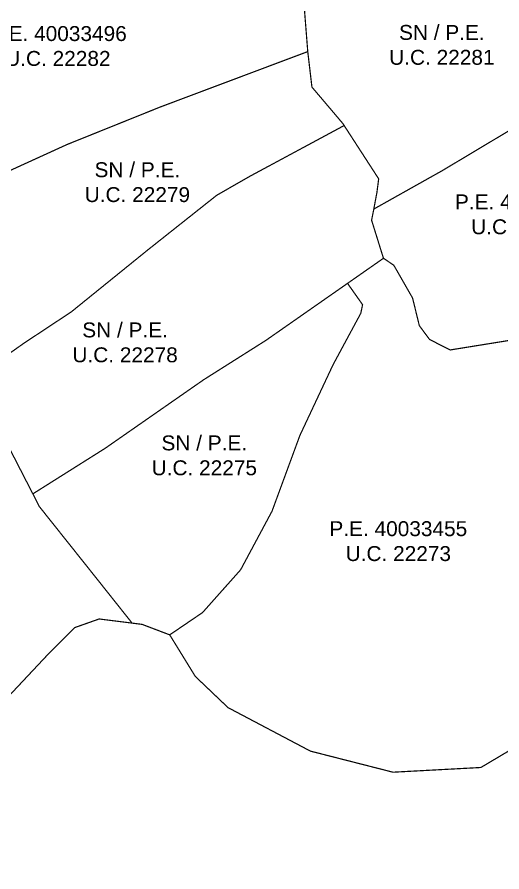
# Model space of a CAD drawing. Header units: metres. Extents: x 561401 to 594056, y 8460144 to 8508504.
# Drawn here: x 586646.1 to 586727.4, y 8501712.6 to 8501855.7 of the extents above; entities that cross this region are included whole.
import ezdxf

# ---------------------------------------------------------------- set-up
doc = ezdxf.new("R2010")
doc.units = ezdxf.units.M
for name, color, linetype in [('1.2. AFECTADOS BASE GRAFICA GORE', 76, 'Continuous'), ('1.2. AFECTADOS BASE GRAFICA SUNARP', 150, 'Continuous'), ('1.2. BASE GRAFICA GORE', 76, 'Continuous'), ('1.2. BASE GRAFICA SUNARP', 150, 'Continuous'), ('1.3 ETIQUETA P.E. Y U.C.', 1, 'Continuous')]:
    doc.layers.add(name, color=color, linetype=linetype)
doc.styles.add('Arial', font='arial.ttf', dxfattribs={"height": 1})

msp = doc.modelspace()

# ---------------------------------------------------------------- linework, layer by layer
at = {"layer": '1.2. AFECTADOS BASE GRAFICA GORE', "color": 64, "linetype": 'Continuous', "lineweight": -3, "const_width": 0.2}
msp.add_lwpolyline([(586693.98, 8501875.34), (586693.93, 8501868.82), (586693.33, 8501863.63), (586694.17, 8501858.43), (586694.84, 8501849.93), (586695.54, 8501843.99), (586700.71, 8501837.9), (586700.94, 8501837.55), (586706.73, 8501828.62), (586706.43, 8501826.32), (586705.91, 8501823.56), (586717.43, 8501830.02), (586729.88, 8501837.46), (586740.36, 8501843.69), (586734.03, 8501857.94), (586727.27, 8501878.05), (586725.26, 8501885.13), (586725.13, 8501887.66), (586693.98, 8501875.34)], close=True, dxfattribs=at)
at = {"layer": '1.2. AFECTADOS BASE GRAFICA SUNARP', "color": 64, "linetype": 'Continuous', "lineweight": -3, "const_width": 0.2}
msp.add_lwpolyline([(586770.81, 8501702.96), (586772.61, 8501714.21), (586773.77, 8501717.1), (586772.94, 8501726.05), (586772.98, 8501732.7), (586777.1, 8501748.85), (586778.3, 8501758.09), (586759.51, 8501754.14), (586745.35, 8501751.32), (586734.35, 8501746.75), (586732.86, 8501738.38), (586729.66, 8501733.49), (586723.86, 8501730.05), (586709.13, 8501729.26), (586695.29, 8501732.79), (586681.47, 8501740.08), (586675.99, 8501745.3), (586671.7, 8501752.26), (586667.09, 8501754.01), (586665.39, 8501754.23), (586659.87, 8501754.92), (586655.82, 8501753.49), (586651.47, 8501749.18), (586643.91, 8501741.13)], dxfattribs=at)
at = {"layer": '1.2. BASE GRAFICA GORE', "color": 64, "linetype": 'Continuous', "lineweight": -3, "const_width": 0.2}
for points in [[(586627.51, 8501820.33), (586634.13, 8501805.3), (586639, 8501795.26), (586647.25, 8501801.09), (586655.21, 8501806.35), (586667.98, 8501816.68), (586679.58, 8501825.87), (586685.08, 8501829.02), (586700.94, 8501837.55), (586700.71, 8501837.9), (586695.54, 8501843.99), (586694.84, 8501849.93), (586670.11, 8501840.65), (586654.49, 8501834.37), (586639.44, 8501827.51), (586627.51, 8501820.33)], [(586639, 8501795.26), (586642.7, 8501787.64), (586643.46, 8501786.17), (586648.76, 8501775.87), (586660.88, 8501783.5), (586677.39, 8501794.98), (586687.82, 8501801.57), (586701.51, 8501811.12), (586707.53, 8501815.32), (586705.54, 8501821.7), (586705.91, 8501823.56), (586706.43, 8501826.32), (586706.73, 8501828.62), (586700.94, 8501837.55), (586685.08, 8501829.02), (586679.58, 8501825.87), (586667.98, 8501816.68), (586655.21, 8501806.35), (586647.25, 8501801.09), (586639, 8501795.26)], [(586648.76, 8501775.87), (586649.85, 8501773.74), (586659.33, 8501761.85), (586665.39, 8501754.23), (586667.09, 8501754.01), (586671.7, 8501752.26), (586677.2, 8501755.99), (586683.59, 8501763.16), (586688.85, 8501772.97), (586693.52, 8501785.65), (586699.07, 8501797.47), (586703.73, 8501806.11), (586704.03, 8501807.55), (586701.51, 8501811.12), (586687.82, 8501801.57), (586677.39, 8501794.98), (586660.88, 8501783.5), (586648.76, 8501775.87)]]:
    msp.add_lwpolyline(points, close=True, dxfattribs=at)
at = {"layer": '1.2. BASE GRAFICA SUNARP', "color": 64, "linetype": 'Continuous', "lineweight": -3, "const_width": 0.2}
for points in [[(586609.03, 8501843.17), (586615.2, 8501835.14), (586621.82, 8501827.6), (586626.91, 8501821.1), (586627.51, 8501820.33), (586639.44, 8501827.51), (586654.49, 8501834.37), (586670.11, 8501840.65), (586694.84, 8501849.93), (586694.17, 8501858.43), (586693.33, 8501863.63), (586693.93, 8501868.82), (586693.98, 8501875.34), (586688.75, 8501873.19), (586688.47, 8501873.09), (586671.12, 8501866.92), (586644.78, 8501857.51), (586641.07, 8501856.17), (586621.92, 8501849.26), (586609.03, 8501843.17)], [(586705.91, 8501823.56), (586705.54, 8501821.7), (586707.53, 8501815.32), (586709.26, 8501814.16), (586712.41, 8501808.67), (586713.54, 8501804.04), (586715.26, 8501801.72), (586718.72, 8501799.97), (586728.9, 8501801.61), (586732.31, 8501802.79), (586734.64, 8501805.96), (586737.54, 8501809.98), (586752.07, 8501825.8), (586745.46, 8501833.92), (586740.36, 8501843.69), (586729.88, 8501837.46), (586717.43, 8501830.02), (586705.91, 8501823.56)], [(586586.11, 8501758.41), (586590.24, 8501749.48), (586595.69, 8501741.95), (586598.32, 8501747.13), (586601.2, 8501748.27), (586606.12, 8501747.38), (586612.16, 8501743.89), (586617.92, 8501739.53), (586623.97, 8501736.03), (586631.17, 8501732.53), (586635.78, 8501732.79), (586643.91, 8501741.13), (586651.47, 8501749.18), (586655.82, 8501753.49), (586659.87, 8501754.92), (586665.39, 8501754.23), (586659.33, 8501761.85), (586649.85, 8501773.74), (586648.76, 8501775.87), (586643.46, 8501786.17), (586631.12, 8501780.47), (586612.58, 8501771.9), (586596.08, 8501764.47), (586586.11, 8501758.41)]]:
    msp.add_lwpolyline(points, close=True, dxfattribs=at)
msp.add_lwpolyline([(586728.9, 8501801.61), (586718.72, 8501799.97), (586715.26, 8501801.72), (586713.54, 8501804.04), (586712.41, 8501808.67), (586709.26, 8501814.16), (586707.53, 8501815.32), (586701.51, 8501811.12), (586704.03, 8501807.55), (586703.73, 8501806.11), (586699.07, 8501797.47), (586693.52, 8501785.65), (586688.85, 8501772.97), (586683.59, 8501763.16), (586677.2, 8501755.99), (586671.7, 8501752.26), (586671.7, 8501752.26), (586675.99, 8501745.3), (586681.47, 8501740.08), (586695.29, 8501732.79), (586709.13, 8501729.26), (586723.86, 8501730.05), (586729.66, 8501733.49)], dxfattribs=at)

# ---------------------------------------------------------------- texts
at = {"layer": '1.3 ETIQUETA P.E. Y U.C.', "color": 1, "char_height": 2.5, "attachment_point": 5, "style": 'Arial'}
for s, insert in [('P.E. 40033496\\PU.C. 22282', (586652.95, 8501850.85)), ('SN / P.E.\\PU.C. 22281', (586717.32, 8501851.04)), ('SN / P.E.\\PU.C. 22279', (586666.28, 8501828.05)), ('P.E. 40033486\\PU.C. 22280', (586731.07, 8501822.66)), ('SN / P.E.\\PU.C. 22278', (586664.22, 8501801.22)), ('SN / P.E.\\PU.C. 22275', (586677.5, 8501782.3)), ('P.E. 40033455\\PU.C. 22273', (586710.02, 8501767.94))]:
    msp.add_mtext(s, dxfattribs=dict(at, insert=insert))

doc.saveas('drawing.dxf')
